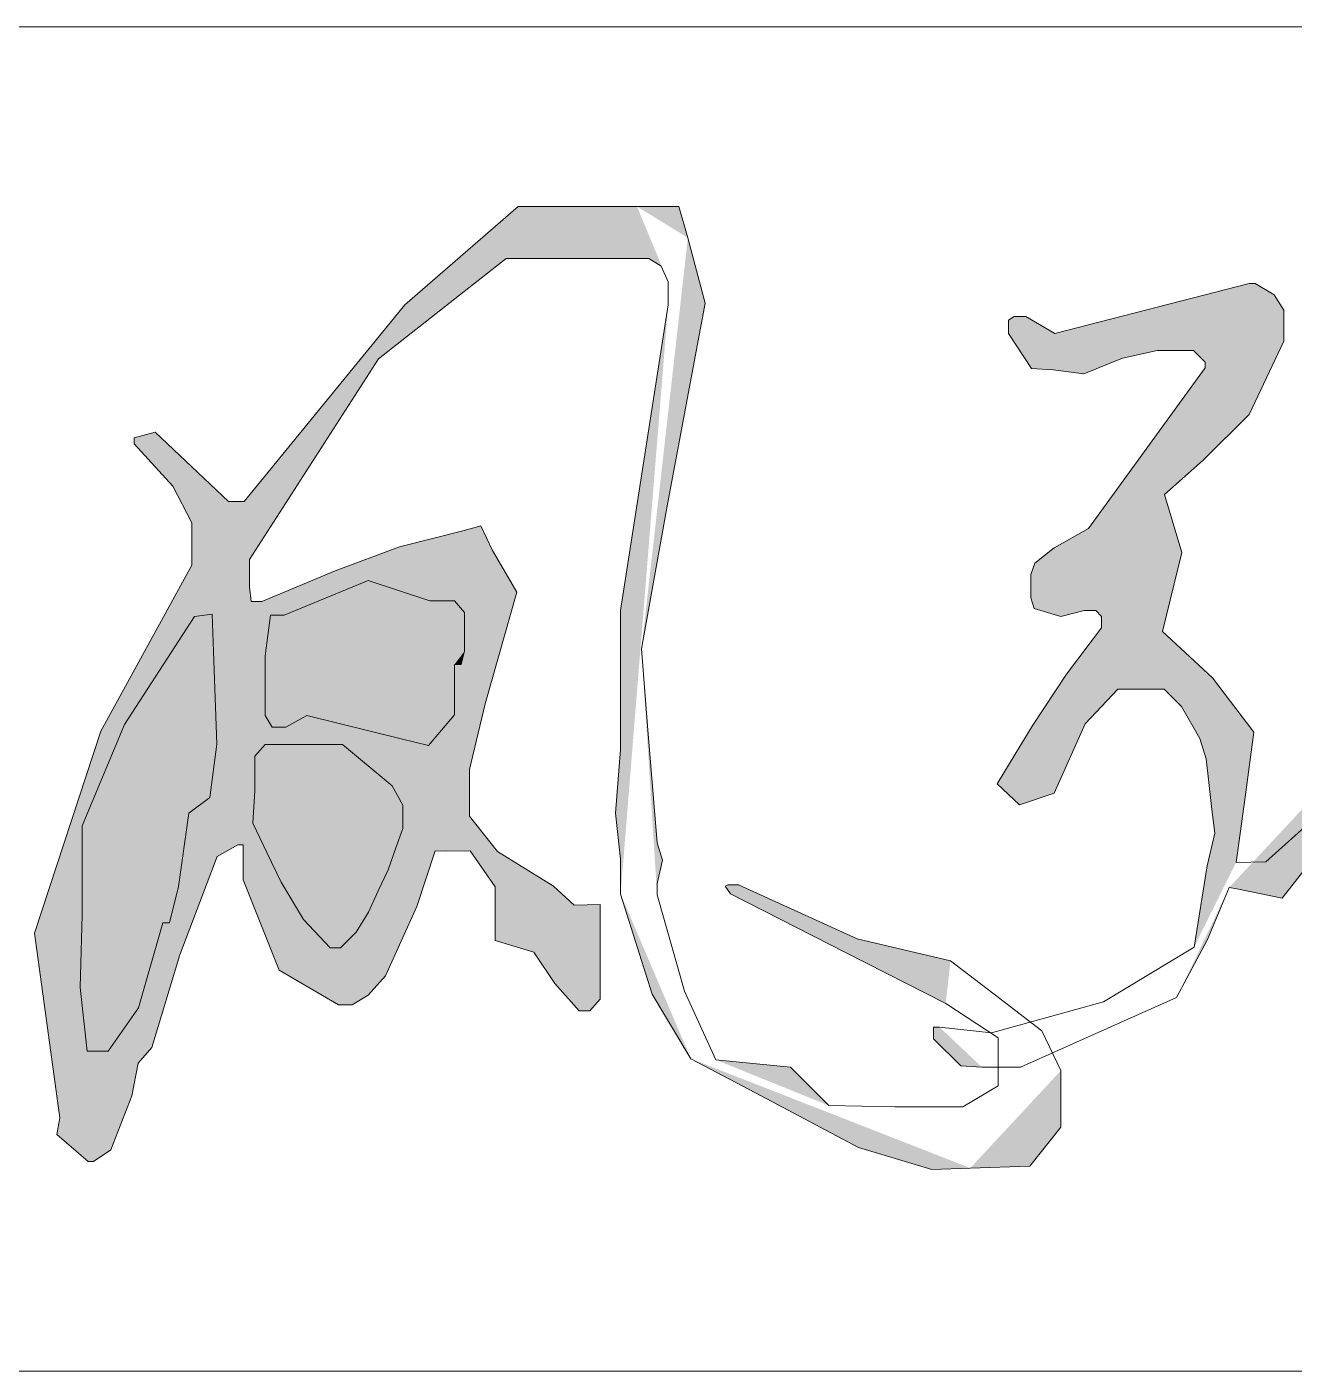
# Model space of a CAD drawing. Header units: millimetres. Extents: x 6786 to 7380, y -302 to 118.
# Drawn here: x 7246.54 to 7251.73, y -280.98 to -275.48 of the extents above; entities that cross this region are included whole.
import ezdxf

# ---------------------------------------------------------------- set-up
doc = ezdxf.new("R2010")
doc.units = ezdxf.units.MM
doc.linetypes.add('XKITLINE00', pattern=[0])

# ---------------------------------------------------------------- blocks, each defined once
blk = doc.blocks.new('*D0')
at = {"color": 6}
for points in [[(258.7085, 31.3402), (258.2448, 30.9381), (257.5873, 30.133)], [(258.7085, 31.3402), (257.5873, 30.133), (258.1369, 30.7169)], [(258.7085, 31.3402), (258.1369, 30.7169), (258.6591, 31.127)], [(259.195, 31.3402), (258.7085, 31.3402), (258.6591, 31.127)], [(259.195, 31.3402), (258.6591, 31.127), (259.2444, 31.127)], [(259.195, 31.3402), (259.2444, 31.127), (259.2946, 31.0957)], [(259.195, 31.3402), (259.2946, 31.0957), (259.323, 31.0321)], [(259.4035, 31.2116), (259.366, 31.3402), (259.195, 31.3402)], [(262.446, 30.7994), (262.6035, 31.1155), (262.7854, 31.2731)], [(262.446, 30.7994), (262.7854, 31.2731), (262.9905, 31.2731)], [(262.5808, 30.875), (262.5808, 30.7336), (262.9905, 31.2731)], [(262.7927, 31.0479), (262.5808, 30.875), (262.9905, 31.2731)], [(262.6251, 29.6366), (262.9905, 31.2731), (263.4874, 31.0367)], [(262.9905, 31.2731), (263.2268, 31.2731), (263.3925, 31.1943)], [(262.9905, 31.2731), (263.3925, 31.1943), (263.4874, 31.0367)], [(259.2137, 29.5294), (259.3176, 30.1065), (259.4035, 31.2116)], [(259.3176, 30.1065), (259.4748, 30.9439), (259.4035, 31.2116)], [(262.817, 30.3035), (263.2029, 31.0944), (263.1402, 31.1267)], [(262.817, 30.3035), (263.1402, 31.1267), (263.0766, 31.1267)], [(262.817, 30.3035), (263.2665, 31.0318), (263.2029, 31.0944)], [(261.4741, 30.7507), (260.9053, 30.8197), (261.7011, 31.0252)], [(261.5216, 30.7033), (261.4741, 30.7507), (261.7011, 31.0252)], [(261.5216, 30.68), (261.5216, 30.7033), (261.7011, 31.0252)], [(261.5216, 30.68), (261.7011, 31.0252), (261.7253, 31.0252)], [(261.5216, 30.68), (261.7253, 31.0252), (261.8041, 30.9777)], [(262.6251, 29.6366), (263.4874, 31.0367), (263.4874, 31.0125)], [(262.817, 30.3035), (263.2504, 30.8893), (263.2665, 31.0318)], [(261.0439, 30.0224), (261.5216, 30.68), (261.8041, 30.9777)], [(261.0439, 30.0224), (261.8041, 30.9777), (261.8435, 30.9151)], [(262.6251, 29.6366), (263.4874, 31.0125), (263.1661, 30.4653)], [(259.323, 30.9381), (259.1283, 29.1186), (259.1073, 28.858)], [(259.323, 30.9381), (259.1073, 28.858), (259.1283, 28.6691)], [(259.323, 30.9381), (259.1283, 29.6863), (259.1283, 29.1186)], [(259.323, 30.9381), (259.1283, 28.6691), (259.1283, 28.5267)], [(261.0439, 30.0224), (261.8435, 30.9151), (261.8435, 30.7888)], [(260.7164, 30.8197), (260.7164, 30.8753), (260.7397, 30.8905)], [(260.7164, 30.8197), (260.7397, 30.8905), (260.7871, 30.8905)], [(260.7164, 30.8197), (260.7871, 30.8905), (260.9053, 30.8197)], [(262.446, 30.4054), (262.2096, 30.7994), (262.2328, 30.8711)], [(262.6144, 30.098), (262.446, 30.4054), (262.2328, 30.8711)], [(262.6144, 30.098), (262.2328, 30.8711), (262.2561, 30.8711)], [(262.6144, 30.098), (262.2561, 30.8711), (262.3197, 30.8236)], [(262.817, 30.3035), (263.1009, 30.5873), (263.2504, 30.8893)], [(261.3246, 30.7507), (260.8104, 30.6773), (260.7164, 30.8197)], [(261.4741, 30.7507), (261.3246, 30.7507), (260.7164, 30.8197)], [(261.4741, 30.7507), (260.7164, 30.8197), (260.9053, 30.8197)], [(262.6144, 30.098), (262.3197, 30.8236), (262.3752, 30.7994)], [(261.3246, 30.7507), (260.8983, 30.6719), (260.8104, 30.6773)], [(261.3246, 30.7507), (261.1821, 30.7194), (260.8983, 30.6719)], [(261.0439, 30.0224), (261.8435, 30.7888), (261.7011, 30.4888)], [(262.6144, 30.098), (262.3752, 30.7994), (262.446, 30.7994)], [(257.5873, 30.133), (257.6083, 29.8956), (258.1369, 30.7169)], [(261.1821, 30.7194), (261.0246, 30.6558), (260.8983, 30.6719)], [(261.0439, 30.0224), (261.7011, 30.4888), (261.5129, 30.3024)], [(262.8102, 29.8299), (263.2449, 30.442), (263.3579, 30.4999)], [(262.8102, 29.8299), (263.3579, 30.4999), (262.968, 29.9998)], [(263.3579, 30.4999), (263.1202, 30.1308), (262.968, 29.9998)], [(263.3579, 30.4999), (263.4203, 30.3359), (263.1202, 30.1308)], [(263.3579, 30.4999), (263.4206, 30.4049), (263.4203, 30.3359)], [(257.5233, 30.133), (257.2224, 30.4169), (257.1373, 30.3936)], [(262.8102, 29.8299), (262.6251, 29.6366), (263.1661, 30.4653)], [(262.8102, 29.8299), (263.1661, 30.4653), (263.1661, 30.442)], [(262.8102, 29.8299), (263.1661, 30.442), (263.2449, 30.442)], [(257.5233, 30.133), (257.1373, 30.3936), (257.1373, 30.3694)], [(257.5233, 30.133), (257.1373, 30.3694), (257.2946, 30.1957)], [(261.0439, 30.0224), (261.5129, 30.3024), (261.3554, 30.1609)], [(257.5233, 30.133), (257.2946, 30.1957), (257.3733, 30.0462)], [(261.0439, 30.0224), (261.3554, 30.1609), (261.4261, 29.9236)], [(257.5873, 30.133), (257.0011, 29.1936), (256.7292, 28.3663)], [(257.5873, 30.133), (256.7292, 28.3663), (256.7724, 28.0491)], [(257.5873, 30.133), (256.7724, 28.0491), (256.832, 27.6116)], [(257.5873, 30.133), (256.832, 27.6116), (256.8199, 27.5429)], [(257.5873, 30.133), (256.8199, 27.5429), (256.9479, 27.4328)], [(257.5873, 30.133), (256.9479, 27.4328), (256.9699, 27.4328)], [(257.5873, 30.133), (256.9699, 27.4328), (257.0409, 27.4802)], [(257.5873, 30.133), (257.3733, 29.8724), (257.0011, 29.1936)], [(257.5873, 30.133), (257.0409, 27.4802), (257.1269, 27.7015)], [(257.5873, 30.133), (257.1269, 27.7015), (257.1527, 27.8352)], [(257.5873, 30.133), (257.1527, 27.8352), (257.2094, 27.8988)], [(257.5873, 30.133), (257.2094, 27.8988), (257.3237, 28.2776)], [(257.5873, 30.133), (257.3237, 28.2776), (257.4768, 28.6801)], [(257.5873, 30.133), (257.5233, 30.133), (257.3733, 30.0462)], [(257.5873, 30.133), (257.3733, 30.0462), (257.3733, 29.8724)], [(257.5873, 30.133), (257.4768, 28.6801), (257.5618, 28.7276)], [(257.5873, 30.133), (257.5618, 28.7276), (257.5833, 28.7276)], [(257.5873, 30.133), (257.5833, 28.7276), (257.5833, 28.5851)], [(257.5873, 30.133), (257.5833, 28.5851), (257.6083, 29.7835)], [(257.5873, 30.133), (257.6083, 29.7835), (257.6083, 29.8956)], [(257.5833, 28.5851), (258.6025, 29.9357), (258.5566, 30.0328)], [(257.5833, 28.5851), (258.5566, 30.0328), (258.2235, 29.9467)], [(261.4249, 29.2945), (260.9025, 29.9436), (261.0439, 30.0224)], [(261.4995, 29.1636), (261.4249, 29.2945), (261.0439, 30.0224)], [(261.0439, 30.0224), (261.4261, 29.9236), (261.3465, 29.601)], [(261.4995, 29.1636), (261.0439, 30.0224), (261.3465, 29.601)], [(262.8102, 29.8299), (262.968, 29.9998), (262.9367, 29.9523)], [(257.5833, 28.5851), (258.2235, 29.9467), (257.9592, 29.8496)], [(257.5833, 28.5851), (258.7031, 29.7619), (258.6025, 29.9357)], [(261.0732, 29.6872), (260.8237, 29.881), (260.9025, 29.9436)], [(261.0964, 29.6629), (261.0732, 29.6872), (260.9025, 29.9436)], [(261.4249, 29.2945), (261.0964, 29.6629), (260.9025, 29.9436)], [(262.8102, 29.8299), (262.9367, 29.9523), (262.9367, 29.7832)], [(261.0732, 29.6872), (260.8076, 29.8335), (260.8237, 29.881)], [(257.5833, 28.5851), (257.9592, 29.8496), (257.6593, 29.7233)], [(261.0732, 29.6872), (260.8076, 29.7386), (260.8076, 29.8335)], [(262.8102, 29.8299), (261.8366, 28.5096), (261.62, 28.554)], [(262.8102, 29.8299), (262.169, 28.9359), (261.8366, 28.5096)], [(262.6251, 29.6366), (262.8102, 29.8299), (261.8366, 28.5096)], [(262.8102, 29.8299), (262.4634, 29.2251), (262.169, 28.9359)], [(262.8102, 29.8299), (263.0611, 29.6629), (262.4634, 29.2251)], [(262.6251, 29.5184), (262.8102, 29.8299), (262.4634, 29.2251)], [(262.6959, 29.4359), (262.8102, 29.8299), (263.0611, 29.6629)], [(262.8006, 29.4865), (262.8102, 29.8299), (263.0611, 29.6629)], [(262.8102, 29.8299), (262.9367, 29.7832), (263.0611, 29.6629)], [(262.8578, 29.7824), (262.8102, 29.8299), (262.8102, 29.8299)], [(262.8578, 29.7824), (262.8102, 29.8299), (263.0611, 29.6629)], [(262.9042, 29.6848), (262.8102, 29.8299), (263.0611, 29.6629)], [(262.8713, 29.5572), (262.8102, 29.8299), (263.0611, 29.6629)], [(257.5833, 28.5851), (257.6163, 29.7233), (257.6083, 29.7835)], [(257.5833, 28.5851), (258.5741, 29.3043), (258.7031, 29.7619)], [(257.5833, 28.5851), (257.6593, 29.7233), (257.6163, 29.7233)], [(261.0732, 29.6872), (260.8206, 29.6953), (260.8076, 29.7386)], [(262.18, 29.1435), (262.4012, 29.6011), (262.5437, 29.7273)], [(261.0257, 29.6872), (260.9307, 29.6629), (260.8206, 29.6953)], [(261.0732, 29.6872), (261.0257, 29.6872), (260.8206, 29.6953)], [(261.3532, 29.3652), (261.0964, 29.6165), (261.0964, 29.6629)], [(261.4249, 29.2945), (261.3532, 29.3652), (261.0964, 29.6629)], [(263.0611, 29.6629), (262.6048, 29.2251), (262.4634, 29.2251)], [(263.0611, 29.6629), (262.7231, 27.778), (262.5882, 27.9723)], [(263.0611, 29.6629), (262.5882, 27.9723), (262.6348, 28.284)], [(263.0611, 29.6629), (262.7803, 29.2146), (262.6048, 29.2251)], [(263.0611, 29.6629), (262.6348, 28.284), (262.7054, 28.7578)], [(263.0611, 29.6629), (262.7054, 28.7578), (262.7803, 29.2146)], [(263.0611, 29.6629), (262.8371, 28.3468), (262.7231, 27.778)], [(263.0611, 29.6629), (262.9116, 28.5508), (262.8371, 28.3468)], [(263.0611, 29.6629), (262.9905, 28.5508), (262.9116, 28.5508)], [(263.0611, 29.6629), (263.6218, 28.8508), (262.9905, 28.5508)], [(263.0611, 29.6629), (263.4167, 29.6629), (263.7642, 29.6003)], [(263.0611, 29.6629), (263.7642, 29.6003), (263.938, 29.4902)], [(263.0611, 29.6629), (263.938, 29.4902), (263.938, 29.1114)], [(263.0611, 29.6629), (263.938, 29.1114), (263.6218, 28.8508)], [(261.3532, 29.3652), (260.9539, 29.4266), (261.0964, 29.6165)], [(261.4995, 29.1636), (261.3465, 29.601), (261.5516, 29.4111)], [(259.2775, 28.5228), (259.2389, 29.2156), (259.2137, 29.5294)], [(261.1643, 29.3652), (260.8125, 29.2134), (260.9539, 29.4266)], [(261.3532, 29.3652), (261.1643, 29.3652), (260.9539, 29.4266)], [(261.5254, 29.0806), (261.4995, 29.1636), (261.5516, 29.4111)], [(261.5609, 28.7762), (261.5254, 29.0806), (261.5516, 29.4111)], [(261.5609, 28.7762), (261.5516, 29.4111), (261.7209, 29.1888)], [(261.1643, 29.3652), (261.0299, 29.2228), (260.6701, 28.977)], [(261.1643, 29.3652), (260.6701, 28.977), (260.8125, 29.2134)], [(257.5833, 28.5851), (258.5101, 29.0356), (258.5741, 29.3043)], [(259.2775, 28.5703), (259.2775, 28.736), (259.2389, 29.2156)], [(259.2775, 28.5228), (259.2775, 28.5703), (259.2389, 29.2156)], [(261.0299, 29.2228), (260.7612, 28.8915), (260.6701, 28.977)], [(261.0299, 29.2228), (260.9037, 28.9389), (260.7612, 28.8915)], [(261.4757, 28.3095), (261.5609, 28.7762), (261.7209, 29.1888)], [(261.4757, 28.3095), (261.7209, 29.1888), (261.6476, 28.656)], [(261.5609, 28.7762), (261.548, 28.8723), (261.5254, 29.0806)], [(257.5833, 28.5851), (258.5101, 28.8457), (258.5101, 29.0356)], [(257.5833, 28.5851), (258.3697, 28.7028), (258.5101, 28.8457)], [(258.3697, 28.7028), (258.5123, 28.7028), (258.5101, 28.8457)], [(258.5123, 28.7028), (258.6244, 28.7001), (258.5101, 28.8457)], [(261.4757, 28.3095), (261.5298, 28.6418), (261.5609, 28.7762)], [(259.2775, 28.5703), (259.2995, 28.6653), (259.2775, 28.736)], [(257.5833, 28.5851), (258.2942, 28.4754), (258.3697, 28.7028)], [(258.5123, 28.7028), (258.6151, 28.5569), (259.002, 28.0491)], [(258.5123, 28.7028), (259.002, 28.0491), (259.045, 28.0965)], [(258.5123, 28.7028), (259.045, 28.0965), (258.9384, 28.4815)], [(258.5123, 28.7028), (258.9384, 28.4815), (258.853, 28.5587)], [(258.5123, 28.7028), (258.853, 28.5587), (258.6244, 28.7001)], [(257.5833, 28.5851), (257.73, 28.2147), (257.9732, 28.0733)], [(257.5833, 28.5851), (257.9732, 28.0733), (258.0299, 28.0733)], [(257.5833, 28.5851), (258.0299, 28.0733), (258.0948, 28.1127)], [(257.5833, 28.5851), (258.0948, 28.1127), (258.1662, 28.1915)], [(257.5833, 28.5851), (258.1662, 28.1915), (258.2942, 28.4754)], [(258.6151, 28.5569), (258.6151, 28.3367), (258.7724, 28.2892)], [(258.6151, 28.5569), (258.7724, 28.2892), (258.8594, 28.1602)], [(258.6151, 28.5569), (258.8594, 28.1602), (258.959, 28.0491)], [(258.6151, 28.5569), (258.959, 28.0491), (259.002, 28.0491)], [(260.0963, 28.3438), (259.5677, 28.565), (259.5568, 28.5591)], [(260.0963, 28.3438), (259.5568, 28.5591), (259.5774, 28.5278)], [(260.0963, 28.3438), (259.6107, 28.5651), (259.5677, 28.565)], [(261.62, 28.554), (261.5308, 28.3403), (261.4045, 28.1029)], [(259.1283, 28.5267), (259.2572, 28.1166), (259.4158, 27.8529)], [(260.0963, 28.3438), (259.5774, 28.5278), (260.0519, 28.2865)], [(259.045, 28.0965), (259.045, 28.4839), (258.9384, 28.4815)], [(260.4784, 28.253), (260.0963, 28.3438), (260.0519, 28.2865)], [(262.8371, 28.3468), (262.8209, 28.0306), (262.7231, 27.778)], [(260.4784, 28.253), (260.0519, 28.2865), (260.4593, 28.0792)], [(263.2796, 28.0144), (263.4372, 28.0781), (263.6584, 28.0144)], [(262.8209, 28.0306), (262.8927, 27.9831), (262.7231, 27.778)], [(263.1291, 27.9831), (263.2796, 28.0144), (263.6584, 28.0144)], [(263.1291, 27.9831), (263.6584, 28.0144), (263.6912, 28.0058)], [(263.1291, 27.9831), (263.6912, 28.0058), (263.6912, 27.7928)], [(260.6064, 27.8191), (260.4095, 27.9345), (260.4095, 27.982)], [(260.6064, 27.8191), (260.4095, 27.982), (260.4337, 27.982)], [(262.8927, 27.9831), (263.3372, 27.8346), (262.7231, 27.778)], [(262.8927, 27.9831), (263.1291, 27.9831), (263.6912, 27.7928)], [(262.8927, 27.9831), (263.6912, 27.7928), (263.3847, 27.8346)], [(262.8927, 27.9831), (263.3847, 27.8346), (263.3372, 27.8346)], [(260.6064, 27.8191), (260.5206, 27.8244), (260.4095, 27.9345)], [(259.4158, 27.8529), (260.1025, 27.4899), (260.4025, 27.4003)], [(259.4158, 27.8529), (260.4025, 27.4003), (260.5597, 27.4057)], [(259.9812, 27.6612), (259.8239, 27.8188), (259.5182, 27.8483)], [(263.6912, 27.7928), (263.3847, 27.7639), (263.3847, 27.8346)], [(260.5597, 27.4057), (260.9307, 27.5726), (260.9307, 27.8046)], [(263.6912, 27.7928), (263.161, 27.4055), (263.0903, 27.4055)], [(263.6912, 27.7928), (263.0903, 27.4055), (263.1379, 27.4734)], [(263.6912, 27.7928), (263.1379, 27.4734), (263.3847, 27.7639)], [(263.6912, 27.7928), (263.5237, 27.6419), (263.161, 27.4055)], [(260.5597, 27.4057), (260.8031, 27.4139), (260.9307, 27.5726)]]:
    blk.add_solid(points, dxfattribs=at)
blk = doc.blocks.new('*D1')
at = {"color": 6}
for points in [[(257.6303, 28.9492), (258.1932, 28.9688), (257.9893, 29.138)], [(257.6303, 28.9492), (257.9893, 29.138), (257.6732, 29.138)], [(257.6303, 28.9492), (257.6732, 29.138), (257.6303, 29.0905)], [(257.6303, 28.9492), (257.6303, 29.0905), (257.6303, 28.9492)], [(257.6303, 28.9492), (257.6228, 28.8171), (257.7382, 28.5751)], [(257.6303, 28.9492), (258.2362, 28.8901), (258.1932, 28.9688)], [(257.6303, 28.9492), (257.7382, 28.5751), (257.8295, 28.4226)], [(257.6303, 28.9492), (257.8295, 28.4226), (257.9397, 28.307)], [(257.6303, 28.9492), (257.9397, 28.307), (257.9818, 28.307)], [(257.6303, 28.9492), (257.9818, 28.307), (258.0462, 28.3701)], [(257.6303, 28.9492), (258.0462, 28.3701), (258.0956, 28.4527)], [(257.6303, 28.9492), (258.0956, 28.4527), (258.1765, 28.6258)], [(257.6303, 28.9492), (258.1765, 28.6258), (258.2078, 28.7163)], [(257.6303, 28.9492), (258.2078, 28.7163), (258.2362, 28.7951)], [(257.6303, 28.9492), (258.2362, 28.7951), (258.2362, 28.8901)]]:
    blk.add_solid(points, dxfattribs=at)
blk = doc.blocks.new('*D2')
at = {"color": 6}
for points in [[(256.9444, 27.8834), (257.4749, 29.1402), (257.4566, 29.6722)], [(256.9444, 27.8834), (257.4566, 29.6722), (257.3838, 29.6625)], [(256.9444, 27.8834), (257.3838, 29.6625), (257.0976, 29.22)], [(256.9444, 27.8834), (257.0976, 29.22), (256.9234, 28.8059)], [(256.9444, 27.8834), (257.3608, 28.858), (257.4749, 29.1402)], [(257.3608, 28.858), (257.4468, 28.9217), (257.4749, 29.1402)], [(256.9444, 27.8834), (257.3179, 28.558), (257.3608, 28.858)], [(256.9444, 27.8834), (256.9234, 28.8059), (256.9234, 28.4422)], [(256.9444, 27.8834), (257.2538, 28.4085), (257.3179, 28.558)], [(257.2538, 28.4085), (257.2822, 28.4085), (257.3179, 28.558)], [(256.9444, 27.8834), (256.9234, 28.4422), (256.9165, 28.144)], [(256.9444, 27.8834), (257.1542, 28.061), (257.2538, 28.4085)], [(256.9444, 27.8834), (257.0303, 27.8834), (257.1542, 28.061)]]:
    blk.add_solid(points, dxfattribs=at)
blk = doc.blocks.new('*D3')
at = {"color": 6}
for points in [[(257.6732, 29.2572), (258.3474, 29.7261), (258.0942, 29.8099)], [(257.6732, 29.2572), (258.0942, 29.8099), (257.7513, 29.6675)], [(257.6732, 29.2572), (258.4897, 29.6786), (258.4476, 29.7261)], [(257.6732, 29.2572), (258.4476, 29.7261), (258.3474, 29.7261)], [(257.6732, 29.2572), (258.4897, 29.521), (258.4897, 29.6786)], [(257.6732, 29.2572), (257.7513, 29.6675), (257.6946, 29.6675)], [(257.6732, 29.2572), (257.6946, 29.6675), (257.6732, 29.5017)], [(257.6732, 29.2572), (258.4476, 29.4655), (258.4897, 29.521)], [(257.6732, 29.2572), (257.6732, 29.5017), (257.6732, 29.2572)], [(258.4476, 29.4655), (258.4759, 29.4655), (258.4897, 29.521)], [(257.6732, 29.2572), (258.4476, 29.2604), (258.4476, 29.4655)], [(257.6732, 29.2572), (257.8442, 29.2572), (258.4476, 29.2604)], [(257.8442, 29.2572), (258.3417, 29.1348), (258.4476, 29.2604)], [(257.6732, 29.2572), (257.7016, 29.2097), (257.7583, 29.2097)], [(257.6732, 29.2572), (257.7583, 29.2097), (257.8442, 29.2572)]]:
    blk.add_solid(points, dxfattribs=at)

msp = doc.modelspace()

# ---------------------------------------------------------------- linework, layer by layer
at = {"color": 1, "linetype": 'XKITLINE00', "lineweight": 0}
for p, q in [((7260.3429, -275.4843), (7189.8429, -275.4843)), ((7260.3429, -280.9843), (7189.8429, -280.9843))]:
    msp.add_line(p, q, dxfattribs=at)
at = {"color": 6, "linetype": 'XKITLINE00', "lineweight": 0}
for p, q in [((7248.0877, -276.6209), (7248.5513, -276.2189)), ((7248.5513, -276.2189), (7248.8229, -276.2189)), ((7248.8229, -276.2189), (7248.8229, -276.2189)), ((7248.8229, -276.2189), (7248.8229, -276.2189)), ((7248.8229, -276.2189), (7249.0378, -276.2189)), ((7249.0378, -276.2189), (7249.2088, -276.2189)), ((7249.0378, -276.2189), (7249.0378, -276.2189)), ((7249.2088, -276.2189), (7249.2464, -276.3474)), ((7249.2464, -276.3474), (7249.3177, -276.6151)), ((7248.5019, -276.432), (7247.9798, -276.8422)), ((7249.0159, -276.432), (7248.5019, -276.432)), ((7249.0872, -276.432), (7249.0159, -276.432)), ((7249.0159, -276.432), (7249.0159, -276.432)), ((7249.1375, -276.4634), (7249.0872, -276.432)), ((7249.1659, -276.527), (7249.1375, -276.4634)), ((7249.1659, -276.6209), (7249.1659, -276.527)), ((7249.1659, -276.527), (7249.1659, -276.527)), ((7249.1659, -276.527), (7249.1659, -276.527)), ((7250.7482, -276.7393), (7251.544, -276.5338)), ((7251.544, -276.5338), (7251.544, -276.5338)), ((7251.544, -276.5338), (7251.544, -276.5338)), ((7251.544, -276.5338), (7251.544, -276.5338)), ((7251.544, -276.5338), (7251.5682, -276.5338)), ((7251.5682, -276.5338), (7251.5682, -276.5338)), ((7251.5682, -276.5338), (7251.5682, -276.5338)), ((7251.5682, -276.5338), (7251.647, -276.5813)), ((7251.647, -276.5813), (7251.6864, -276.644)), ((7247.4301, -277.426), (7248.0877, -276.6209)), ((7248.9711, -277.8727), (7249.1659, -276.6209)), ((7249.3177, -276.6151), (7249.1604, -277.4525)), ((7249.1659, -276.6209), (7249.1659, -276.6209)), ((7249.1659, -276.6209), (7249.1659, -276.6209)), ((7249.1659, -276.6209), (7249.1659, -276.6209)), ((7249.3177, -276.6151), (7249.3177, -276.6151)), ((7251.6864, -276.644), (7251.6864, -276.7227)), ((7250.5593, -276.6838), (7250.5825, -276.6686)), ((7250.5593, -276.7161), (7250.5593, -276.6838)), ((7250.5825, -276.6686), (7250.63, -276.6686)), ((7250.63, -276.6686), (7250.63, -276.6686)), ((7250.63, -276.6686), (7250.63, -276.6686)), ((7250.63, -276.6686), (7250.7482, -276.7393)), ((7250.5593, -276.7393), (7250.5593, -276.7161)), ((7250.5593, -276.7161), (7250.5593, -276.7161)), ((7250.5593, -276.7161), (7250.5593, -276.7161)), ((7250.6532, -276.8817), (7250.5593, -276.7393)), ((7250.5593, -276.7393), (7250.5593, -276.7393)), ((7250.5593, -276.7393), (7250.5593, -276.7393)), ((7250.7482, -276.7393), (7250.7482, -276.7393)), ((7250.7482, -276.7393), (7250.7482, -276.7393)), ((7250.7482, -276.7393), (7250.7482, -276.7393)), ((7251.6864, -276.7227), (7251.6864, -276.7227)), ((7251.6864, -276.7227), (7251.6864, -276.7227)), ((7251.6864, -276.7227), (7251.6864, -276.7702)), ((7251.1675, -276.8083), (7251.025, -276.8396)), ((7251.2937, -276.8083), (7251.1675, -276.8083)), ((7251.3169, -276.8083), (7251.2937, -276.8083)), ((7251.2937, -276.8083), (7251.2937, -276.8083)), ((7251.2937, -276.8083), (7251.2937, -276.8083)), ((7251.3644, -276.8558), (7251.3169, -276.8083)), ((7251.3169, -276.8083), (7251.3169, -276.8083)), ((7251.3169, -276.8083), (7251.3169, -276.8083)), ((7251.3169, -276.8083), (7251.3169, -276.8083)), ((7251.6864, -276.7702), (7251.544, -277.0702)), ((7251.6864, -276.7702), (7251.6864, -276.7702)), ((7251.6864, -276.7702), (7251.6864, -276.7702)), ((7247.9798, -276.8422), (7247.4512, -277.6634)), ((7251.025, -276.8396), (7250.8674, -276.9033)), ((7251.3644, -276.879), (7251.3644, -276.8558)), ((7251.3644, -276.8558), (7251.3644, -276.8558)), ((7251.3644, -276.8558), (7251.3644, -276.8558)), ((7251.3644, -276.8558), (7251.3644, -276.8558)), ((7250.7412, -276.8871), (7250.6532, -276.8817)), ((7250.8674, -276.9033), (7250.7412, -276.8871)), ((7250.8674, -276.9033), (7250.8674, -276.9033)), ((7250.8868, -277.5366), (7251.3644, -276.879)), ((7251.3644, -276.879), (7251.3644, -276.879)), ((7251.3644, -276.879), (7251.3644, -276.879)), ((7251.3644, -276.879), (7251.3644, -276.879)), ((7251.544, -277.0702), (7251.3558, -277.2567)), ((7246.9802, -277.1654), (7247.0653, -277.1422)), ((7247.0653, -277.1422), (7247.0653, -277.1422)), ((7247.0653, -277.1422), (7247.0653, -277.1422)), ((7247.0653, -277.1422), (7247.0653, -277.1422)), ((7247.0653, -277.1422), (7247.3661, -277.426)), ((7246.9802, -277.1896), (7246.9802, -277.1654)), ((7246.9802, -277.1654), (7246.9802, -277.1654)), ((7246.9802, -277.1654), (7246.9802, -277.1654)), ((7246.9802, -277.1654), (7246.9802, -277.1654)), ((7247.1375, -277.3634), (7246.9802, -277.1896)), ((7246.9802, -277.1896), (7246.9802, -277.1896)), ((7246.9802, -277.1896), (7246.9802, -277.1896)), ((7251.3558, -277.2567), (7251.1982, -277.3981)), ((7247.2162, -277.5129), (7247.1375, -277.3634)), ((7251.1982, -277.3981), (7251.1982, -277.3981)), ((7251.1982, -277.3981), (7251.1982, -277.3981)), ((7251.1982, -277.3981), (7251.2689, -277.6355)), ((7247.3661, -277.426), (7247.3661, -277.426)), ((7247.3661, -277.426), (7247.3661, -277.426)), ((7247.3661, -277.426), (7247.3661, -277.426)), ((7247.3661, -277.426), (7247.4301, -277.426)), ((7247.4301, -277.426), (7247.4301, -277.426)), ((7247.4301, -277.426), (7247.4301, -277.426)), ((7249.1604, -277.4525), (7249.0565, -278.0296)), ((7247.2162, -277.6391), (7247.2162, -277.5129)), ((7248.33, -277.5442), (7248.3995, -277.5263)), ((7248.3995, -277.5263), (7248.4453, -277.6234)), ((7248.0664, -277.6123), (7248.33, -277.5442)), ((7248.33, -277.5442), (7248.33, -277.5442)), ((7250.7454, -277.6154), (7250.8868, -277.5366)), ((7250.8868, -277.5366), (7250.8868, -277.5366)), ((7250.8868, -277.5366), (7250.8868, -277.5366)), ((7247.2161, -277.6866), (7247.2162, -277.6391)), ((7247.2162, -277.6391), (7247.2162, -277.6391)), ((7247.2162, -277.6391), (7247.2162, -277.6391)), ((7247.8021, -277.7095), (7248.0664, -277.6123)), ((7248.4453, -277.6234), (7248.546, -277.7971)), ((7250.6666, -277.678), (7250.7454, -277.6154)), ((7251.2689, -277.6355), (7251.1894, -277.958)), ((7251.2689, -277.6355), (7251.2689, -277.6355)), ((7251.2689, -277.6355), (7251.2689, -277.6355)), ((7251.2689, -277.6355), (7251.2689, -277.6355)), ((7246.8439, -278.3655), (7247.2161, -277.6866)), ((7247.2161, -277.6866), (7247.2161, -277.6866)), ((7247.2161, -277.6866), (7247.2161, -277.6866)), ((7247.4512, -277.6634), (7247.4512, -277.6634)), ((7247.4512, -277.6634), (7247.4512, -277.6634)), ((7247.4512, -277.6634), (7247.4512, -277.7109)), ((7250.6504, -277.7255), (7250.6666, -277.678)), ((7247.4512, -277.7109), (7247.4512, -277.7109)), ((7247.4512, -277.7109), (7247.4512, -277.7109)), ((7247.4512, -277.7109), (7247.4512, -277.7756)), ((7247.5021, -277.8358), (7247.8021, -277.7095)), ((7247.9371, -277.7491), (7247.5942, -277.8915)), ((7248.1902, -277.833), (7247.9371, -277.7491)), ((7250.6504, -277.8205), (7250.6504, -277.7255)), ((7250.6504, -277.7255), (7250.6504, -277.7255)), ((7247.4512, -277.7756), (7247.4592, -277.8358)), ((7248.546, -277.7971), (7248.417, -278.2547)), ((7248.546, -277.7971), (7248.546, -277.7971)), ((7247.4592, -277.8358), (7247.5021, -277.8358)), ((7247.5021, -277.8358), (7247.5021, -277.8358)), ((7248.2685, -277.8329), (7248.1902, -277.833)), ((7248.2904, -277.833), (7248.2685, -277.8329)), ((7248.2685, -277.8329), (7248.2685, -277.8329)), ((7248.2685, -277.8329), (7248.2685, -277.8329)), ((7248.3325, -277.8804), (7248.2904, -277.833)), ((7248.2904, -277.833), (7248.2904, -277.833)), ((7248.2904, -277.833), (7248.2904, -277.833)), ((7248.2904, -277.833), (7248.2904, -277.833)), ((7250.6634, -277.8638), (7250.6504, -277.8205)), ((7247.2267, -277.8966), (7246.9404, -278.3391)), ((7247.2995, -277.8868), (7247.2267, -277.8966)), ((7247.2267, -277.8966), (7247.2267, -277.8966)), ((7247.2267, -277.8966), (7247.2267, -277.8966)), ((7247.3047, -278.0403), (7247.2995, -277.8868)), ((7247.2995, -277.8868), (7247.2995, -277.8868)), ((7247.2995, -277.8868), (7247.2995, -277.8868)), ((7247.2995, -277.8868), (7247.2995, -277.8868)), ((7247.5375, -277.8915), (7247.5161, -278.0574)), ((7247.5942, -277.8915), (7247.5375, -277.8915)), ((7247.5942, -277.8915), (7247.5942, -277.8915)), ((7248.3325, -277.9269), (7248.3325, -277.8804)), ((7248.3325, -277.8804), (7248.3325, -277.8804)), ((7248.3325, -277.8804), (7248.3325, -277.8804)), ((7248.3325, -277.8804), (7248.3325, -277.8804)), ((7248.9712, -278.4404), (7248.9711, -277.8727)), ((7248.9711, -277.8727), (7248.9711, -277.8727)), ((7248.9711, -277.8727), (7248.9711, -277.8727)), ((7248.9711, -277.8727), (7248.9711, -277.8727)), ((7250.7736, -277.8961), (7250.6634, -277.8638)), ((7250.8685, -277.8719), (7250.7736, -277.8961)), ((7250.7736, -277.8961), (7250.7736, -277.8961)), ((7250.7736, -277.8961), (7250.7736, -277.8961)), ((7250.916, -277.8719), (7250.8685, -277.8719)), ((7250.8685, -277.8719), (7250.8685, -277.8719)), ((7250.8685, -277.8719), (7250.8685, -277.8719)), ((7250.8685, -277.8719), (7250.8685, -277.8719)), ((7250.9392, -277.8961), (7250.916, -277.8719)), ((7250.916, -277.8719), (7250.916, -277.8719)), ((7250.916, -277.8719), (7250.916, -277.8719)), ((7250.916, -277.8719), (7250.916, -277.8719)), ((7250.9392, -277.9426), (7250.9392, -277.8961)), ((7250.9392, -277.8961), (7250.9392, -277.8961)), ((7250.9392, -277.8961), (7250.9392, -277.8961)), ((7250.9392, -277.8961), (7250.9392, -277.8961)), ((7248.3325, -278.038), (7248.3325, -277.9269)), ((7248.3325, -277.9269), (7248.3325, -277.9269)), ((7248.3325, -277.9269), (7248.3325, -277.9269)), ((7250.7968, -278.1325), (7250.9392, -277.9426)), ((7250.9392, -277.9426), (7250.9392, -277.9426)), ((7250.9392, -277.9426), (7250.9392, -277.9426)), ((7251.1894, -277.958), (7251.1894, -277.958)), ((7251.1894, -277.958), (7251.1894, -277.958)), ((7251.1894, -277.958), (7251.3945, -278.148)), ((7247.3178, -278.4188), (7247.3047, -278.0403)), ((7247.3047, -278.0403), (7247.3047, -278.0403)), ((7247.3047, -278.0403), (7247.3047, -278.0403)), ((7247.5161, -278.0574), (7247.5161, -278.0897)), ((7248.3188, -278.0936), (7248.3325, -278.038)), ((7249.0565, -278.0296), (7249.0818, -278.3435)), ((7247.5161, -278.0897), (7247.5161, -278.0897)), ((7247.5161, -278.0897), (7247.5161, -278.2079)), ((7248.2904, -278.2986), (7248.2905, -278.0936)), ((7248.2905, -278.0936), (7248.2905, -278.0936)), ((7248.2905, -278.0936), (7248.3188, -278.0936)), ((7250.6554, -278.3456), (7250.7968, -278.1325)), ((7251.3945, -278.148), (7251.5638, -278.3702)), ((7247.5161, -278.2079), (7247.5161, -278.2079)), ((7247.5161, -278.2079), (7247.5161, -278.2079)), ((7247.5161, -278.2079), (7247.5161, -278.3018)), ((7251.0072, -278.1938), (7250.8728, -278.3363)), ((7251.1485, -278.1938), (7251.0072, -278.1938)), ((7251.196, -278.1938), (7251.1485, -278.1938)), ((7251.1485, -278.1938), (7251.1485, -278.1938)), ((7251.1485, -278.1938), (7251.1485, -278.1938)), ((7251.2678, -278.2645), (7251.196, -278.1938)), ((7251.196, -278.1938), (7251.196, -278.1938)), ((7251.196, -278.1938), (7251.196, -278.1938)), ((7251.196, -278.1938), (7251.196, -278.1938)), ((7248.1846, -278.4242), (7248.2904, -278.2986)), ((7248.417, -278.2547), (7248.353, -278.5234)), ((7251.3423, -278.3954), (7251.2678, -278.2645)), ((7251.2678, -278.2645), (7251.2678, -278.2645)), ((7251.2678, -278.2645), (7251.2678, -278.2645)), ((7246.9404, -278.3391), (7246.7662, -278.7532)), ((7247.5161, -278.3018), (7247.5445, -278.3493)), ((7247.5445, -278.3493), (7247.6011, -278.3493)), ((7247.6011, -278.3493), (7247.6871, -278.3019)), ((7247.6011, -278.3493), (7247.6011, -278.3493)), ((7247.6011, -278.3493), (7247.6011, -278.3493)), ((7247.6871, -278.3019), (7247.6871, -278.3019)), ((7247.6871, -278.3019), (7247.6871, -278.3019)), ((7247.6871, -278.3019), (7247.6871, -278.3019)), ((7247.6871, -278.3019), (7248.073, -278.3968)), ((7249.0818, -278.3435), (7249.0818, -278.3435)), ((7249.0818, -278.3435), (7249.0818, -278.3435)), ((7249.0818, -278.3435), (7249.1204, -278.8231)), ((7250.513, -278.582), (7250.6554, -278.3456)), ((7250.8728, -278.3363), (7250.7465, -278.6201)), ((7246.572, -279.1927), (7246.8439, -278.3655)), ((7248.073, -278.3968), (7248.073, -278.3968)), ((7248.073, -278.3968), (7248.073, -278.3968)), ((7248.073, -278.3968), (7248.1846, -278.4242)), ((7251.3682, -278.4785), (7251.3423, -278.3954)), ((7251.5638, -278.3702), (7251.5273, -278.6353)), ((7247.2896, -278.6374), (7247.3178, -278.4188)), ((7247.5161, -278.421), (7247.4731, -278.4685)), ((7247.5371, -278.421), (7247.5161, -278.421)), ((7247.5161, -278.421), (7247.5161, -278.421)), ((7247.5161, -278.421), (7247.5161, -278.421)), ((7247.5161, -278.421), (7247.5161, -278.421)), ((7247.8321, -278.4211), (7247.5371, -278.421)), ((7247.5371, -278.421), (7247.5371, -278.421)), ((7247.5371, -278.421), (7247.5371, -278.421)), ((7248.036, -278.5902), (7247.8321, -278.4211)), ((7248.9501, -278.701), (7248.9712, -278.4404)), ((7248.9712, -278.4404), (7248.9712, -278.4404)), ((7248.9712, -278.4404), (7248.9712, -278.4404)), ((7248.9712, -278.4404), (7248.9712, -278.4404)), ((7247.4731, -278.4685), (7247.4731, -278.4685)), ((7247.4731, -278.4685), (7247.4731, -278.5625)), ((7247.4731, -278.4685), (7247.4731, -278.4685)), ((7251.3789, -278.5761), (7251.3682, -278.4785)), ((7247.4731, -278.5625), (7247.4731, -278.5625)), ((7247.4731, -278.5625), (7247.4731, -278.5625)), ((7247.4731, -278.5625), (7247.4731, -278.6099)), ((7248.353, -278.5234), (7248.353, -278.6022)), ((7247.4731, -278.6099), (7247.4657, -278.7419)), ((7248.079, -278.669), (7248.036, -278.5902)), ((7248.353, -278.6022), (7248.353, -278.6022)), ((7248.353, -278.6022), (7248.353, -278.7133)), ((7250.6041, -278.6676), (7250.513, -278.582)), ((7250.513, -278.582), (7250.513, -278.582)), ((7250.513, -278.582), (7250.513, -278.582)), ((7250.7465, -278.6201), (7250.6041, -278.6676)), ((7250.7465, -278.6201), (7250.7465, -278.6201)), ((7250.7465, -278.6201), (7250.7465, -278.6201)), ((7251.3909, -278.6867), (7251.3789, -278.5761)), ((7251.3789, -278.5761), (7251.3789, -278.5761)), ((7252.0118, -278.6232), (7251.6795, -279.0494)), ((7247.2037, -278.701), (7247.2896, -278.6374)), ((7248.079, -278.7165), (7248.079, -278.669)), ((7248.079, -278.669), (7248.079, -278.669)), ((7248.079, -278.669), (7248.079, -278.669)), ((7250.6041, -278.6676), (7250.6041, -278.6676)), ((7250.6041, -278.6676), (7250.6041, -278.6676)), ((7250.6041, -278.6676), (7250.6041, -278.6676)), ((7251.5273, -278.6353), (7251.4904, -278.903)), ((7251.5273, -278.6353), (7251.5273, -278.6353)), ((7251.5273, -278.6353), (7251.5273, -278.6353)), ((7247.1607, -279.001), (7247.2037, -278.701)), ((7247.2037, -278.701), (7247.2037, -278.701)), ((7248.079, -278.764), (7248.079, -278.7165)), ((7248.079, -278.7165), (7248.079, -278.7165)), ((7248.079, -278.7165), (7248.079, -278.7165)), ((7248.079, -278.7165), (7248.079, -278.7165)), ((7248.353, -278.7133), (7248.4673, -278.8589)), ((7248.9712, -278.8899), (7248.9501, -278.701)), ((7248.9501, -278.701), (7248.9501, -278.701)), ((7248.9501, -278.701), (7248.9501, -278.701)), ((7248.9501, -278.701), (7248.9501, -278.701)), ((7251.4038, -278.7828), (7251.3909, -278.6867)), ((7246.7662, -278.7532), (7246.7662, -279.1168)), ((7247.4657, -278.7419), (7247.5234, -278.8629)), ((7248.0507, -278.8428), (7248.079, -278.764)), ((7248.079, -278.764), (7248.079, -278.764)), ((7248.079, -278.764), (7248.079, -278.764)), ((7251.3727, -278.9172), (7251.4038, -278.7828)), ((7251.6126, -278.9011), (7251.7702, -278.7587)), ((7247.4047, -278.8315), (7247.3197, -278.879)), ((7247.4262, -278.8315), (7247.4047, -278.8315)), ((7247.4047, -278.8315), (7247.4047, -278.8315)), ((7247.4047, -278.8315), (7247.4047, -278.8315)), ((7247.4262, -278.9739), (7247.4262, -278.8315)), ((7247.4262, -278.8315), (7247.4262, -278.8315)), ((7247.4262, -278.8315), (7247.4262, -278.8315)), ((7248.0193, -278.9332), (7248.0507, -278.8428)), ((7249.1204, -278.8231), (7249.1204, -278.8231)), ((7249.1204, -278.8231), (7249.1204, -278.8231)), ((7249.1204, -278.8231), (7249.1204, -278.8231)), ((7249.1204, -278.8231), (7249.1423, -278.8938)), ((7247.3197, -278.879), (7247.1665, -279.2815)), ((7247.5234, -278.8629), (7247.5234, -278.8629)), ((7247.5234, -278.8629), (7247.5811, -278.9839)), ((7248.2125, -278.8562), (7248.1371, -279.0837)), ((7248.2555, -278.8563), (7248.2125, -278.8562)), ((7248.3552, -278.8562), (7248.2555, -278.8563)), ((7248.2555, -278.8563), (7248.2555, -278.8563)), ((7248.4579, -279.0022), (7248.3552, -278.8562)), ((7248.4673, -278.8589), (7248.6959, -279.0003)), ((7248.9712, -279.0324), (7248.9712, -278.8899)), ((7248.9712, -278.8899), (7248.9712, -278.8899)), ((7248.9712, -278.8899), (7248.9712, -278.8899)), ((7248.9712, -278.8899), (7248.9712, -278.8899)), ((7249.1423, -278.8938), (7249.1204, -278.9887)), ((7249.1423, -278.8938), (7249.1423, -278.8938)), ((7249.1423, -278.8938), (7249.1423, -278.8938)), ((7249.1423, -278.8938), (7249.1423, -278.8938)), ((7251.4904, -278.903), (7251.6126, -278.9011)), ((7251.4904, -278.903), (7251.4904, -278.903)), ((7251.4904, -278.903), (7251.4904, -278.903)), ((7251.4904, -278.903), (7251.4904, -278.903)), ((7251.6126, -278.9011), (7251.6126, -278.9011)), ((7251.6126, -278.9011), (7251.6126, -278.9011)), ((7247.9789, -279.0198), (7248.0193, -278.9332)), ((7251.3186, -279.2496), (7251.3727, -278.9172)), ((7251.3727, -278.9172), (7251.3727, -278.9172)), ((7247.125, -279.1505), (7247.1607, -279.001)), ((7247.5728, -279.3443), (7247.4262, -278.9739)), ((7247.5811, -278.9839), (7247.6724, -279.1365)), ((7248.4579, -279.2224), (7248.4579, -279.0022)), ((7248.6959, -279.0003), (7248.6959, -279.0003)), ((7248.6959, -279.0003), (7248.7812, -279.0776)), ((7249.1204, -278.9887), (7249.1204, -278.9887)), ((7249.1204, -278.9887), (7249.1204, -278.9887)), ((7249.1204, -278.9887), (7249.1204, -278.9887)), ((7249.1204, -278.9887), (7249.1204, -279.0362)), ((7249.3996, -278.9999), (7249.4106, -278.994)), ((7249.4203, -279.0312), (7249.3996, -278.9999)), ((7249.4106, -278.994), (7249.4536, -278.994)), ((7249.4536, -278.994), (7249.4536, -278.994)), ((7249.4536, -278.994), (7249.9392, -279.2152)), ((7251.4629, -279.005), (7251.3737, -279.2187)), ((7251.4944, -279.0115), (7251.4629, -279.005)), ((7251.6795, -279.0494), (7251.4944, -279.0115)), ((7251.4944, -279.0115), (7251.4944, -279.0115)), ((7251.4944, -279.0115), (7251.4944, -279.0115)), ((7247.9385, -279.1063), (7247.9789, -279.0198)), ((7247.9789, -279.0198), (7247.9789, -279.0198)), ((7249.1001, -279.4425), (7248.9712, -279.0324)), ((7248.9712, -279.0324), (7248.9712, -279.0324)), ((7248.9712, -279.0324), (7248.9712, -279.0324)), ((7249.1204, -279.0362), (7249.1204, -279.0362)), ((7249.1204, -279.0362), (7249.1204, -279.0362)), ((7249.1204, -279.0362), (7249.2325, -279.43)), ((7249.8947, -279.2726), (7249.4203, -279.0312)), ((7249.4203, -279.0312), (7249.4203, -279.0312)), ((7249.4203, -279.0312), (7249.4203, -279.0312)), ((7251.6795, -279.0494), (7251.6795, -279.0494)), ((7251.6795, -279.0494), (7251.6795, -279.0494)), ((7246.7662, -279.1168), (7246.7593, -279.415)), ((7246.7662, -279.1168), (7246.7662, -279.1168)), ((7247.8891, -279.1889), (7247.9385, -279.1063)), ((7248.1371, -279.0837), (7248.009, -279.3676)), ((7248.7812, -279.0776), (7248.8879, -279.0752)), ((7248.8879, -279.0752), (7248.8879, -279.2212)), ((7246.997, -279.498), (7247.0967, -279.1505)), ((7247.0967, -279.1505), (7247.0967, -279.1505)), ((7247.0967, -279.1505), (7247.125, -279.1505)), ((7247.6724, -279.1365), (7247.7825, -279.252)), ((7246.6153, -279.51), (7246.572, -279.1927)), ((7247.8246, -279.2521), (7247.8891, -279.1889)), ((7248.6152, -279.2699), (7248.4579, -279.2224)), ((7248.4579, -279.2224), (7248.4579, -279.2224)), ((7248.8879, -279.2212), (7248.8879, -279.2212)), ((7248.8879, -279.2212), (7248.8879, -279.2212)), ((7248.8879, -279.2212), (7248.8879, -279.4625)), ((7249.9392, -279.2152), (7250.3213, -279.306)), ((7251.3737, -279.2187), (7251.2474, -279.4561)), ((7247.1665, -279.2815), (7247.0523, -279.6602)), ((7247.7825, -279.252), (7247.7825, -279.252)), ((7247.7825, -279.252), (7247.7825, -279.252)), ((7247.7825, -279.252), (7247.8036, -279.2521)), ((7247.8036, -279.2521), (7247.8036, -279.2521)), ((7247.8036, -279.2521), (7247.8036, -279.2521)), ((7247.8036, -279.2521), (7247.8036, -279.2521)), ((7247.8036, -279.2521), (7247.8246, -279.2521)), ((7247.8246, -279.2521), (7247.8246, -279.2521)), ((7247.8246, -279.2521), (7247.8246, -279.2521)), ((7248.7022, -279.3989), (7248.6152, -279.2699)), ((7250.3021, -279.4799), (7249.8947, -279.2726)), ((7249.8947, -279.2726), (7249.8947, -279.2726)), ((7249.8947, -279.2726), (7249.8947, -279.2726)), ((7250.9473, -279.474), (7251.3186, -279.2496)), ((7247.8161, -279.4858), (7247.5728, -279.3443)), ((7250.3213, -279.306), (7250.4946, -279.4383)), ((7248.009, -279.3676), (7247.9377, -279.4464)), ((7248.009, -279.3676), (7248.009, -279.3676)), ((7248.8019, -279.51), (7248.7022, -279.3989)), ((7246.7593, -279.415), (7246.7593, -279.415)), ((7246.7593, -279.415), (7246.7593, -279.415)), ((7246.7593, -279.415), (7246.7593, -279.415)), ((7246.7593, -279.415), (7246.7872, -279.6756)), ((7247.9377, -279.4464), (7247.8728, -279.4858)), ((7249.2587, -279.7061), (7249.1001, -279.4425)), ((7249.2325, -279.43), (7249.361, -279.7108)), ((7250.4946, -279.4383), (7250.4946, -279.4383)), ((7250.4946, -279.4383), (7250.6954, -279.5914)), ((7246.6643, -279.8695), (7246.6153, -279.51)), ((7246.6153, -279.51), (7246.6153, -279.51)), ((7246.6153, -279.51), (7246.6153, -279.51)), ((7246.8732, -279.6756), (7246.997, -279.498)), ((7247.8728, -279.4858), (7247.8161, -279.4858)), ((7247.8161, -279.4858), (7247.8161, -279.4858)), ((7248.8449, -279.51), (7248.8019, -279.51)), ((7248.8019, -279.51), (7248.8019, -279.51)), ((7248.8019, -279.51), (7248.8019, -279.51)), ((7248.8879, -279.4625), (7248.8449, -279.51)), ((7248.8449, -279.51), (7248.8449, -279.51)), ((7248.8449, -279.51), (7248.8449, -279.51)), ((7248.8449, -279.51), (7248.8449, -279.51)), ((7248.8879, -279.4625), (7248.8879, -279.4625)), ((7248.8879, -279.4625), (7248.8879, -279.4625)), ((7248.8879, -279.4625), (7248.8879, -279.4625)), ((7250.5166, -279.6201), (7250.3021, -279.4799)), ((7250.4897, -279.6003), (7250.9473, -279.474)), ((7251.2474, -279.4561), (7250.608, -279.74)), ((7251.2474, -279.4561), (7251.2474, -279.4561)), ((7251.2474, -279.4561), (7251.2474, -279.4561)), ((7250.2523, -279.6245), (7250.2523, -279.577)), ((7250.2523, -279.577), (7250.2523, -279.577)), ((7250.2523, -279.577), (7250.2523, -279.577)), ((7250.2523, -279.577), (7250.2523, -279.577)), ((7250.2523, -279.577), (7250.2766, -279.577)), ((7250.2766, -279.577), (7250.2766, -279.577)), ((7250.2766, -279.577), (7250.2766, -279.577)), ((7250.2766, -279.577), (7250.2766, -279.577)), ((7250.2766, -279.577), (7250.4897, -279.6003)), ((7250.4897, -279.6003), (7250.4897, -279.6003)), ((7250.4897, -279.6003), (7250.4897, -279.6003)), ((7250.6954, -279.5914), (7250.7736, -279.7545)), ((7247.0523, -279.6602), (7246.9956, -279.7239)), ((7247.0523, -279.6602), (7247.0523, -279.6602)), ((7250.3634, -279.7346), (7250.2523, -279.6245)), ((7250.2523, -279.6245), (7250.2523, -279.6245)), ((7250.2523, -279.6245), (7250.2523, -279.6245)), ((7250.5166, -279.7464), (7250.5166, -279.6201)), ((7246.7872, -279.6756), (7246.7872, -279.6756)), ((7246.7872, -279.6756), (7246.7872, -279.6756)), ((7246.7872, -279.6756), (7246.7872, -279.6756)), ((7246.7872, -279.6756), (7246.8302, -279.6757)), ((7246.8302, -279.6757), (7246.8732, -279.6756)), ((7246.8302, -279.6757), (7246.8302, -279.6757)), ((7246.8302, -279.6757), (7246.8302, -279.6757)), ((7246.9956, -279.7239), (7246.9697, -279.8576)), ((7249.5238, -279.8463), (7249.2587, -279.7061)), ((7249.361, -279.7108), (7249.6667, -279.7402)), ((7249.6667, -279.7402), (7249.6667, -279.7402)), ((7249.6667, -279.7402), (7249.824, -279.8978)), ((7250.4492, -279.74), (7250.3634, -279.7346)), ((7250.5605, -279.74), (7250.4492, -279.74)), ((7250.5166, -279.8171), (7250.5166, -279.7464)), ((7250.5166, -279.7464), (7250.5166, -279.7464)), ((7250.5166, -279.7464), (7250.5166, -279.7464)), ((7250.608, -279.74), (7250.5605, -279.74)), ((7250.5605, -279.74), (7250.5605, -279.74)), ((7250.5605, -279.74), (7250.5605, -279.74)), ((7250.608, -279.74), (7250.608, -279.74)), ((7250.608, -279.74), (7250.608, -279.74)), ((7250.608, -279.74), (7250.608, -279.74)), ((7250.7736, -279.7545), (7250.7736, -279.8646)), ((7250.3726, -279.9032), (7250.5166, -279.8171)), ((7250.5166, -279.8171), (7250.5166, -279.8171)), ((7250.5166, -279.8171), (7250.5166, -279.8171)), ((7250.5166, -279.8171), (7250.5166, -279.8171)), ((7246.6749, -279.9474), (7246.6643, -279.8695)), ((7246.6643, -279.8695), (7246.6643, -279.8695)), ((7246.6643, -279.8695), (7246.6643, -279.8695)), ((7246.9697, -279.8576), (7246.8838, -280.0788)), ((7249.9453, -280.0692), (7249.5238, -279.8463)), ((7249.5238, -279.8463), (7249.5238, -279.8463)), ((7250.7736, -279.8646), (7250.7736, -279.8646)), ((7250.7736, -279.8646), (7250.7736, -279.8646)), ((7250.7736, -279.8646), (7250.7736, -279.912)), ((7246.6628, -280.0162), (7246.6749, -279.9474)), ((7249.824, -279.8978), (7250.0937, -279.9032)), ((7250.0937, -279.9032), (7250.3516, -279.9032)), ((7250.3516, -279.9032), (7250.3516, -279.9032)), ((7250.3516, -279.9032), (7250.3516, -279.9032)), ((7250.3516, -279.9032), (7250.3726, -279.9032)), ((7250.3726, -279.9032), (7250.3726, -279.9032)), ((7250.3726, -279.9032), (7250.3726, -279.9032)), ((7250.3726, -279.9032), (7250.3726, -279.9032)), ((7250.7736, -279.912), (7250.7736, -279.912)), ((7250.7736, -279.912), (7250.7736, -279.912)), ((7250.7736, -279.912), (7250.7736, -279.9865)), ((7250.7736, -279.9865), (7250.646, -280.1452)), ((7246.7908, -280.1263), (7246.6628, -280.0162)), ((7246.8838, -280.0788), (7246.8127, -280.1263)), ((7246.8838, -280.0788), (7246.8838, -280.0788)), ((7246.8838, -280.0788), (7246.8838, -280.0788)), ((7250.2454, -280.1587), (7249.9453, -280.0692)), ((7246.8127, -280.1263), (7246.7908, -280.1263)), ((7246.7908, -280.1263), (7246.7908, -280.1263)), ((7246.7908, -280.1263), (7246.7908, -280.1263)), ((7246.8127, -280.1263), (7246.8127, -280.1263)), ((7246.8127, -280.1263), (7246.8127, -280.1263)), ((7246.8127, -280.1263), (7246.8127, -280.1263)), ((7250.4026, -280.1534), (7250.2454, -280.1587)), ((7250.646, -280.1452), (7250.4026, -280.1534)), ((7250.4026, -280.1534), (7250.4026, -280.1534))]:
    msp.add_line(p, q, dxfattribs=at)

# ---------------------------------------------------------------- block references
at = {"lineweight": 0}
for name in ['*D0', '*D3', '*D2', '*D1']:
    msp.add_blockref(name, (6989.8429, -307.5591), dxfattribs=at)

doc.saveas('drawing.dxf')
